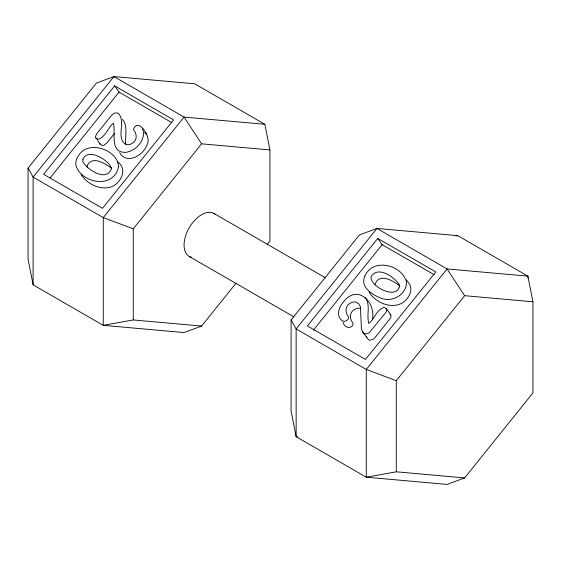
<?xml version="1.0" encoding="UTF-8"?>
<svg xmlns="http://www.w3.org/2000/svg" width="561" height="561" viewBox="0 0 561 561"><rect width="100%" height="100%" fill="white"/><g stroke="black" fill="none" stroke-linecap="round" stroke-linejoin="round"><path stroke-width="0.84" d="M125.741 144.1C124.977 136.035 128.153 126.036 122.48 119.381M372.413 319.791C376.052 301.292 356.593 283.41 342.981 302.596C339.054 307.14 336.277 314.854 341.06 319.791C343.465 323.024 348.921 320.864 348.732 316.993C344.805 312.701 344.917 305.696 350.625 302.982A7.041 5.554 -35.1 0 1 355.891 302.099L358.731 303.718L360.442 306.797L361.424 328.788L362.42 331.558L368.5 339.77L369.944 340.218L373.409 339.181L375.007 337.631L390.975 317.407L390.814 314.896L386.431 308.655L384.166 307.428C376.669 309.23 374.453 319.069 368.843 323.501C366.214 315.1 370.891 305.268 365.386 297.702M87.193 167.101L87.278 165.614C92.362 154.997 105.454 163.826 111.765 168.398M375.141 284.315C378.956 272.387 393.633 280.851 399.853 286.075M236.034 283.214L201.595 326.06L184.057 332.561L103.252 325.345L33.113 284.848L28.05 259.21L28.05 168.097L96.387 83.091L113.918 76.584L194.723 83.799L264.862 124.297L269.925 149.934L269.925 241.048L267.197 244.449M114.675 85.882L43.604 174.296L102.502 208.299L173.573 119.893L114.675 85.882L119.058 92.123L171.911 122.642M50.174 177.816L119.058 92.123M114.57 133.385L107.123 142.641L103.946 145.222L102.432 145.488L100.167 144.261L95.391 136.891L96.597 133.939L111.59 115.286L114.949 112.887L118.098 113.147C126.8 121.26 114.935 138.693 126.323 144.584A7.041 5.554 -35.1 0 0 131.59 143.7C137.298 140.979 137.41 133.981 133.483 129.689C137.676 116.302 151.835 137.557 147.248 144.198C144.149 154.969 126.674 165.439 119.633 152.592M264.862 124.297L184.057 117.081L103.252 217.605L103.252 325.345L133.259 319.952L133.259 228.839L201.595 143.833L269.925 149.934M291.075 319.952L359.405 234.94L376.943 228.439L457.748 235.655L527.887 276.152L532.95 301.79L532.95 392.903L464.613 477.909L447.082 484.416L366.277 477.201L296.138 436.703L291.075 411.066L291.075 319.952L296.138 328.963L296.138 436.703L297.877 436.858M377.749 238.432L307.407 325.941L365.463 359.461L435.806 271.952L377.749 238.432L382.132 244.673L434.158 274.708M313.431 330.141L382.132 244.673M527.887 277.905L527.887 276.152L447.082 268.936L366.277 369.454L366.277 477.201L396.283 471.808L396.283 380.695L464.613 295.682L532.95 301.79M456.03 235.964L457.748 235.655M133.259 319.952L201.595 326.06M396.283 471.808L464.613 477.909M133.259 228.839L103.252 217.605L33.113 177.108L28.05 168.097M396.283 380.695L366.277 369.454L296.138 328.963L376.943 228.439L447.082 268.936L464.613 295.682M213.993 213.468L325.52 277.863M189.197 256.419L293.901 316.867M144.542 132.361L146.793 134.717M389.916 314.076L390.814 314.896M95.784 138.027L98.049 139.254C105.545 137.452 107.761 127.613 113.371 123.182C115.987 133.104 109.178 152.908 125.832 152.34C136.099 151.014 147.01 138.918 142.41 128.483M117.908 162.045C128.448 169.667 119.956 185.137 109.297 187.472C98.624 189.653 86.717 183.489 81.072 174.499M406.388 279.876L409.916 284.658L410.785 288.052A15.343 12.104 -35.1 0 1 407.223 298.536C397.23 311.509 376.368 304.462 369.152 292.106M362.42 331.558L364.117 333.536L365.562 333.984L369.026 332.946L385.617 312.743L386.592 311.166L386.431 308.655M201.595 143.833L184.057 117.081L113.918 76.584L33.113 177.108L33.113 284.848M343.297 322.491C343.935 328.08 352.862 329.679 353.114 323.227C349.194 318.936 349.307 311.937 355.008 309.223A7.041 5.554 -35.1 0 1 360.281 308.34M366.305 336.411L366.803 337.792M99.774 143.132L100.167 144.261M191.287 257.275A24.796 14.32 -60 0 1 188.875 228.355A24.796 14.32 -60 0 1 215.221 214.33M82.895 159.38L82.762 161.603C86.983 169.576 106.688 182.514 111.457 168.602C109.802 160.579 87.965 147.017 82.895 159.38M399.453 285.079L399.32 287.302C395.056 299.847 368.759 285.388 371.207 276.447C378.016 265.381 395.035 277.358 399.453 285.079M118.511 166.715C114.072 189.506 80.749 183.559 75.819 164.864A15.343 12.104 -35.1 0 1 79.374 154.38C89.578 139.934 118.105 150.236 118.511 166.715M364.888 276.068C359.741 286.987 372.202 294.714 380.73 298.066C388.366 301.166 397.77 298.859 402.84 292.302A15.343 12.104 -35.1 0 0 406.402 281.818C401.957 264.792 372.806 257.471 364.888 276.068"/></g></svg>
